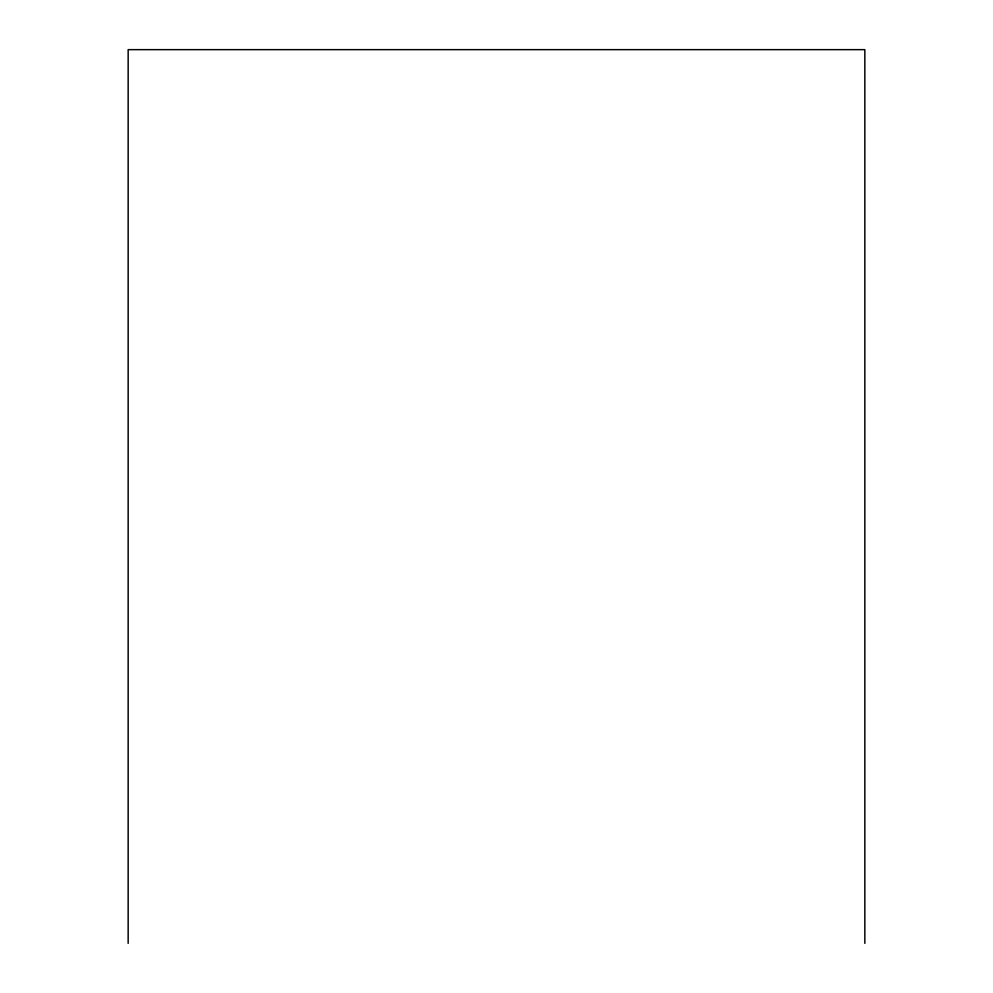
<?xml version="1.0" encoding="UTF-8"?>
<svg xmlns="http://www.w3.org/2000/svg" width="993" height="993" viewBox="0 0 993 993"><rect width="100%" height="100%" fill="white"/><g stroke="black" fill="none" stroke-linecap="round" stroke-linejoin="round"><path stroke-width="1.49" d="M864.841 943.35L864.841 49.65L128.159 49.65L128.159 943.35"/></g></svg>
